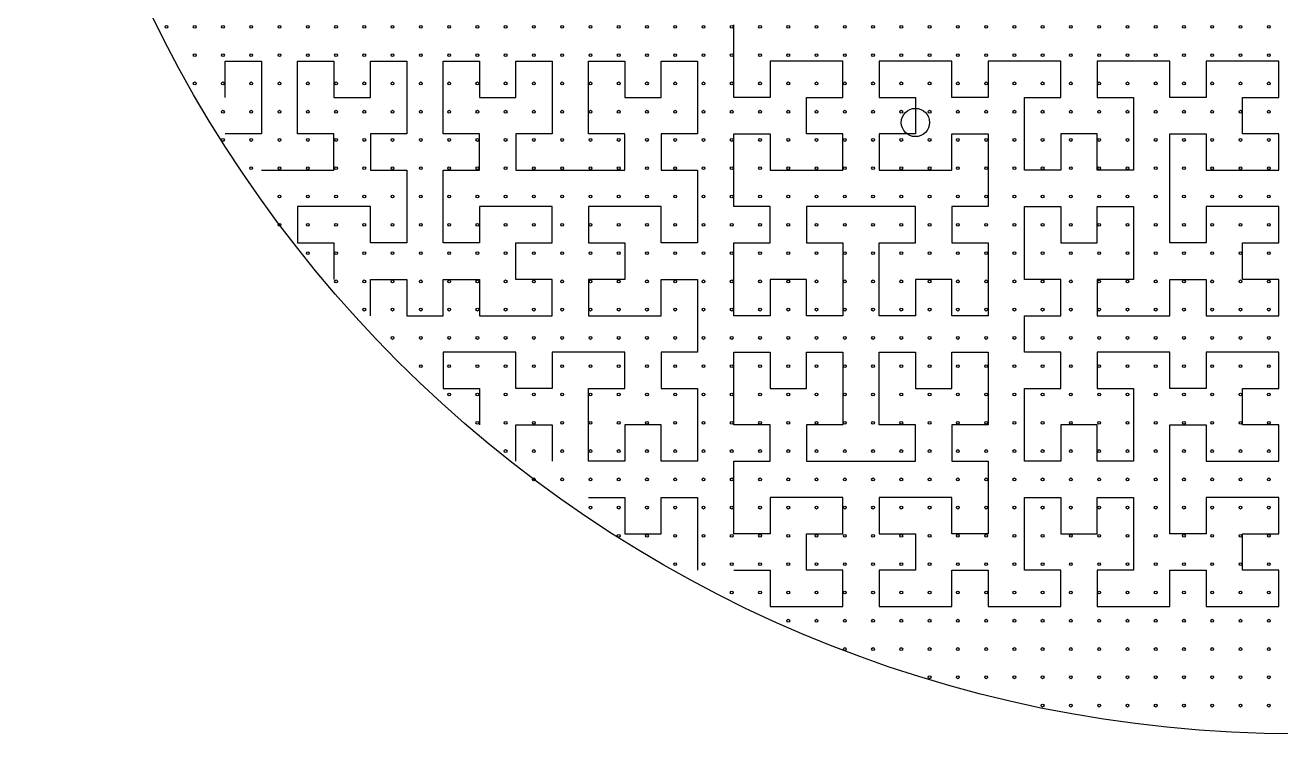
# Model space of a CAD drawing. Header units: metres. Extents: x -225 to 225, y -225 to 225.
# Drawn here: x -225 to -2.9, y -225 to -99.7 of the extents above; entities that cross this region are included whole.
import ezdxf

# ---------------------------------------------------------------- set-up
doc = ezdxf.new("R2010")
doc.units = ezdxf.units.M

msp = doc.modelspace()

# ---------------------------------------------------------------- linework, layer by layer
at = {"layer": 'CHANNELS'}
for p, q in [((-99.64, -106.07), (-99.64, -99.64)), ((-189.64, -112.5), (-189.64, -106.07)), ((-189.64, -106.07), (-183.21, -106.07)), ((-183.21, -106.07), (-183.21, -112.5)), ((-176.79, -112.5), (-176.79, -106.07)), ((-176.79, -106.07), (-170.36, -106.07)), ((-170.36, -106.07), (-170.36, -112.5)), ((-163.93, -112.5), (-163.93, -106.07)), ((-163.93, -106.07), (-157.5, -106.07)), ((-157.5, -106.07), (-157.5, -112.5)), ((-151.07, -112.5), (-151.07, -106.07)), ((-151.07, -106.07), (-144.64, -106.07)), ((-144.64, -106.07), (-144.64, -112.5)), ((-138.21, -112.5), (-138.21, -106.07)), ((-138.21, -106.07), (-131.79, -106.07)), ((-131.79, -106.07), (-131.79, -112.5)), ((-125.36, -112.5), (-125.36, -106.07)), ((-125.36, -106.07), (-118.93, -106.07)), ((-118.93, -106.07), (-118.93, -112.5)), ((-112.5, -112.5), (-112.5, -106.07)), ((-112.5, -106.07), (-106.07, -106.07)), ((-106.07, -106.07), (-106.07, -112.5)), ((-99.64, -112.5), (-99.64, -106.07)), ((-86.79, -106.07), (-93.21, -106.07)), ((-93.21, -106.07), (-93.21, -112.5)), ((-80.36, -106.07), (-86.79, -106.07)), ((-80.36, -112.5), (-80.36, -106.07)), ((-67.5, -106.07), (-73.93, -106.07)), ((-73.93, -106.07), (-73.93, -112.5)), ((-61.07, -106.07), (-67.5, -106.07)), ((-61.07, -112.5), (-61.07, -106.07)), ((-48.21, -106.07), (-54.64, -106.07)), ((-54.64, -106.07), (-54.64, -112.5)), ((-41.79, -106.07), (-48.21, -106.07)), ((-41.79, -112.5), (-41.79, -106.07)), ((-28.93, -106.07), (-35.36, -106.07)), ((-35.36, -106.07), (-35.36, -112.5)), ((-22.5, -106.07), (-28.93, -106.07)), ((-22.5, -112.5), (-22.5, -106.07)), ((-9.64, -106.07), (-16.07, -106.07)), ((-16.07, -106.07), (-16.07, -112.5)), ((-3.21, -106.07), (-9.64, -106.07)), ((-3.21, -112.5), (-3.21, -106.07)), ((-183.21, -112.5), (-183.21, -118.93)), ((-176.79, -118.93), (-176.79, -112.5)), ((-170.36, -112.5), (-163.93, -112.5)), ((-157.5, -112.5), (-157.5, -118.93)), ((-151.07, -118.93), (-151.07, -112.5)), ((-144.64, -112.5), (-138.21, -112.5)), ((-131.79, -112.5), (-131.79, -118.93)), ((-125.36, -118.93), (-125.36, -112.5)), ((-118.93, -112.5), (-112.5, -112.5)), ((-106.07, -112.5), (-106.07, -118.93)), ((-93.21, -112.5), (-99.64, -112.5)), ((-86.79, -118.93), (-86.79, -112.5)), ((-86.79, -112.5), (-80.36, -112.5)), ((-73.93, -112.5), (-67.5, -112.5)), ((-67.5, -112.5), (-67.5, -118.93)), ((-54.64, -112.5), (-61.07, -112.5)), ((-48.21, -118.93), (-48.21, -112.5)), ((-48.21, -112.5), (-41.79, -112.5)), ((-35.36, -112.5), (-28.93, -112.5)), ((-28.93, -112.5), (-28.93, -118.93)), ((-16.07, -112.5), (-22.5, -112.5)), ((-9.64, -118.93), (-9.64, -112.5)), ((-9.64, -112.5), (-3.21, -112.5)), ((-183.21, -118.93), (-189.64, -118.93)), ((-170.36, -118.93), (-176.79, -118.93)), ((-170.36, -125.36), (-170.36, -118.93)), ((-157.5, -118.93), (-163.93, -118.93)), ((-163.93, -118.93), (-163.93, -125.36)), ((-144.64, -118.93), (-151.07, -118.93)), ((-144.64, -125.36), (-144.64, -118.93)), ((-131.79, -118.93), (-138.21, -118.93)), ((-138.21, -118.93), (-138.21, -125.36)), ((-118.93, -118.93), (-125.36, -118.93)), ((-118.93, -125.36), (-118.93, -118.93)), ((-106.07, -118.93), (-112.5, -118.93)), ((-112.5, -118.93), (-112.5, -125.36)), ((-99.64, -125.36), (-99.64, -118.93)), ((-99.64, -118.93), (-93.21, -118.93)), ((-93.21, -118.93), (-93.21, -125.36)), ((-80.36, -118.93), (-86.79, -118.93)), ((-80.36, -125.36), (-80.36, -118.93)), ((-67.5, -118.93), (-73.93, -118.93)), ((-73.93, -118.93), (-73.93, -125.36)), ((-61.07, -125.36), (-61.07, -118.93)), ((-61.07, -118.93), (-54.64, -118.93)), ((-54.64, -118.93), (-54.64, -125.36)), ((-48.21, -125.36), (-48.21, -118.93)), ((-35.36, -118.93), (-41.79, -118.93)), ((-41.79, -118.93), (-41.79, -125.36)), ((-35.36, -125.36), (-35.36, -118.93)), ((-28.93, -118.93), (-28.93, -125.36)), ((-22.5, -125.36), (-22.5, -118.93)), ((-22.5, -118.93), (-16.07, -118.93)), ((-16.07, -118.93), (-16.07, -125.36)), ((-3.21, -118.93), (-9.64, -118.93)), ((-3.21, -125.36), (-3.21, -118.93)), ((-183.21, -125.36), (-176.79, -125.36)), ((-176.79, -125.36), (-170.36, -125.36)), ((-163.93, -125.36), (-157.5, -125.36)), ((-157.5, -125.36), (-157.5, -131.79)), ((-151.07, -131.79), (-151.07, -125.36)), ((-151.07, -125.36), (-144.64, -125.36)), ((-138.21, -125.36), (-131.79, -125.36)), ((-131.79, -125.36), (-125.36, -125.36)), ((-125.36, -125.36), (-118.93, -125.36)), ((-112.5, -125.36), (-106.07, -125.36)), ((-106.07, -125.36), (-106.07, -131.79)), ((-99.64, -131.79), (-99.64, -125.36)), ((-93.21, -125.36), (-86.79, -125.36)), ((-86.79, -125.36), (-80.36, -125.36)), ((-73.93, -125.36), (-67.5, -125.36)), ((-67.5, -125.36), (-61.07, -125.36)), ((-54.64, -125.36), (-54.64, -131.79)), ((-41.79, -125.36), (-48.21, -125.36)), ((-28.93, -125.36), (-35.36, -125.36)), ((-22.5, -131.79), (-22.5, -125.36)), ((-16.07, -125.36), (-9.64, -125.36)), ((-9.64, -125.36), (-3.21, -125.36)), ((-170.36, -131.79), (-176.79, -131.79)), ((-176.79, -131.79), (-176.79, -138.21)), ((-163.93, -131.79), (-170.36, -131.79)), ((-163.93, -138.21), (-163.93, -131.79)), ((-157.5, -131.79), (-157.5, -138.21)), ((-151.07, -138.21), (-151.07, -131.79)), ((-138.21, -131.79), (-144.64, -131.79)), ((-144.64, -131.79), (-144.64, -138.21)), ((-131.79, -131.79), (-138.21, -131.79)), ((-131.79, -138.21), (-131.79, -131.79)), ((-118.93, -131.79), (-125.36, -131.79)), ((-125.36, -131.79), (-125.36, -138.21)), ((-112.5, -131.79), (-118.93, -131.79)), ((-112.5, -138.21), (-112.5, -131.79)), ((-106.07, -131.79), (-106.07, -138.21)), ((-93.21, -131.79), (-99.64, -131.79)), ((-93.21, -138.21), (-93.21, -131.79)), ((-80.36, -131.79), (-86.79, -131.79)), ((-86.79, -131.79), (-86.79, -138.21)), ((-73.93, -131.79), (-80.36, -131.79)), ((-67.5, -131.79), (-73.93, -131.79)), ((-67.5, -138.21), (-67.5, -131.79)), ((-54.64, -131.79), (-61.07, -131.79)), ((-61.07, -131.79), (-61.07, -138.21)), ((-48.21, -138.21), (-48.21, -131.79)), ((-48.21, -131.79), (-41.79, -131.79)), ((-41.79, -131.79), (-41.79, -138.21)), ((-35.36, -138.21), (-35.36, -131.79)), ((-35.36, -131.79), (-28.93, -131.79)), ((-28.93, -131.79), (-28.93, -138.21)), ((-22.5, -138.21), (-22.5, -131.79)), ((-9.64, -131.79), (-16.07, -131.79)), ((-16.07, -131.79), (-16.07, -138.21)), ((-3.21, -131.79), (-9.64, -131.79)), ((-3.21, -138.21), (-3.21, -131.79)), ((-176.79, -138.21), (-170.36, -138.21)), ((-170.36, -138.21), (-170.36, -144.64)), ((-157.5, -138.21), (-163.93, -138.21)), ((-144.64, -138.21), (-151.07, -138.21)), ((-138.21, -144.64), (-138.21, -138.21)), ((-138.21, -138.21), (-131.79, -138.21)), ((-125.36, -138.21), (-118.93, -138.21)), ((-118.93, -138.21), (-118.93, -144.64)), ((-106.07, -138.21), (-112.5, -138.21)), ((-99.64, -144.64), (-99.64, -138.21)), ((-99.64, -138.21), (-93.21, -138.21)), ((-86.79, -138.21), (-80.36, -138.21)), ((-80.36, -138.21), (-80.36, -144.64)), ((-73.93, -144.64), (-73.93, -138.21)), ((-73.93, -138.21), (-67.5, -138.21)), ((-61.07, -138.21), (-54.64, -138.21)), ((-54.64, -138.21), (-54.64, -144.64)), ((-48.21, -144.64), (-48.21, -138.21)), ((-41.79, -138.21), (-35.36, -138.21)), ((-28.93, -138.21), (-28.93, -144.64)), ((-16.07, -138.21), (-22.5, -138.21)), ((-9.64, -144.64), (-9.64, -138.21)), ((-9.64, -138.21), (-3.21, -138.21)), ((-163.93, -151.07), (-163.93, -144.64)), ((-163.93, -144.64), (-157.5, -144.64)), ((-157.5, -144.64), (-157.5, -151.07)), ((-151.07, -151.07), (-151.07, -144.64)), ((-151.07, -144.64), (-144.64, -144.64)), ((-144.64, -144.64), (-144.64, -151.07)), ((-131.79, -144.64), (-138.21, -144.64)), ((-131.79, -151.07), (-131.79, -144.64)), ((-118.93, -144.64), (-125.36, -144.64)), ((-125.36, -144.64), (-125.36, -151.07)), ((-112.5, -151.07), (-112.5, -144.64)), ((-112.5, -144.64), (-106.07, -144.64)), ((-106.07, -144.64), (-106.07, -151.07)), ((-99.64, -151.07), (-99.64, -144.64)), ((-86.79, -144.64), (-93.21, -144.64)), ((-93.21, -144.64), (-93.21, -151.07)), ((-86.79, -151.07), (-86.79, -144.64)), ((-80.36, -144.64), (-80.36, -151.07)), ((-73.93, -151.07), (-73.93, -144.64)), ((-61.07, -144.64), (-67.5, -144.64)), ((-67.5, -144.64), (-67.5, -151.07)), ((-61.07, -151.07), (-61.07, -144.64)), ((-54.64, -144.64), (-54.64, -151.07)), ((-41.79, -144.64), (-48.21, -144.64)), ((-41.79, -151.07), (-41.79, -144.64)), ((-28.93, -144.64), (-35.36, -144.64)), ((-35.36, -144.64), (-35.36, -151.07)), ((-22.5, -151.07), (-22.5, -144.64)), ((-22.5, -144.64), (-16.07, -144.64)), ((-16.07, -144.64), (-16.07, -151.07)), ((-3.21, -144.64), (-9.64, -144.64)), ((-3.21, -151.07), (-3.21, -144.64)), ((-157.5, -151.07), (-151.07, -151.07)), ((-144.64, -151.07), (-138.21, -151.07)), ((-138.21, -151.07), (-131.79, -151.07)), ((-125.36, -151.07), (-118.93, -151.07)), ((-118.93, -151.07), (-112.5, -151.07)), ((-106.07, -151.07), (-106.07, -157.5)), ((-93.21, -151.07), (-99.64, -151.07)), ((-80.36, -151.07), (-86.79, -151.07)), ((-67.5, -151.07), (-73.93, -151.07)), ((-54.64, -151.07), (-61.07, -151.07)), ((-48.21, -157.5), (-48.21, -151.07)), ((-48.21, -151.07), (-41.79, -151.07)), ((-35.36, -151.07), (-28.93, -151.07)), ((-28.93, -151.07), (-22.5, -151.07)), ((-16.07, -151.07), (-9.64, -151.07)), ((-9.64, -151.07), (-3.21, -151.07)), ((-144.64, -157.5), (-151.07, -157.5)), ((-151.07, -157.5), (-151.07, -163.93)), ((-138.21, -157.5), (-144.64, -157.5)), ((-138.21, -163.93), (-138.21, -157.5)), ((-125.36, -157.5), (-131.79, -157.5)), ((-131.79, -157.5), (-131.79, -163.93)), ((-118.93, -157.5), (-125.36, -157.5)), ((-118.93, -163.93), (-118.93, -157.5)), ((-106.07, -157.5), (-112.5, -157.5)), ((-112.5, -157.5), (-112.5, -163.93)), ((-99.64, -163.93), (-99.64, -157.5)), ((-99.64, -157.5), (-93.21, -157.5)), ((-93.21, -157.5), (-93.21, -163.93)), ((-86.79, -163.93), (-86.79, -157.5)), ((-86.79, -157.5), (-80.36, -157.5)), ((-80.36, -157.5), (-80.36, -163.93)), ((-73.93, -163.93), (-73.93, -157.5)), ((-73.93, -157.5), (-67.5, -157.5)), ((-67.5, -157.5), (-67.5, -163.93)), ((-61.07, -163.93), (-61.07, -157.5)), ((-61.07, -157.5), (-54.64, -157.5)), ((-54.64, -157.5), (-54.64, -163.93)), ((-41.79, -157.5), (-48.21, -157.5)), ((-41.79, -163.93), (-41.79, -157.5)), ((-28.93, -157.5), (-35.36, -157.5)), ((-35.36, -157.5), (-35.36, -163.93)), ((-22.5, -157.5), (-28.93, -157.5)), ((-22.5, -163.93), (-22.5, -157.5)), ((-9.64, -157.5), (-16.07, -157.5)), ((-16.07, -157.5), (-16.07, -163.93)), ((-3.21, -157.5), (-9.64, -157.5)), ((-3.21, -163.93), (-3.21, -157.5)), ((-151.07, -163.93), (-144.64, -163.93)), ((-144.64, -163.93), (-144.64, -170.36)), ((-131.79, -163.93), (-138.21, -163.93)), ((-125.36, -170.36), (-125.36, -163.93)), ((-125.36, -163.93), (-118.93, -163.93)), ((-112.5, -163.93), (-106.07, -163.93)), ((-106.07, -163.93), (-106.07, -170.36)), ((-99.64, -170.36), (-99.64, -163.93)), ((-93.21, -163.93), (-86.79, -163.93)), ((-80.36, -163.93), (-80.36, -170.36)), ((-73.93, -170.36), (-73.93, -163.93)), ((-67.5, -163.93), (-61.07, -163.93)), ((-54.64, -163.93), (-54.64, -170.36)), ((-48.21, -170.36), (-48.21, -163.93)), ((-48.21, -163.93), (-41.79, -163.93)), ((-35.36, -163.93), (-28.93, -163.93)), ((-28.93, -163.93), (-28.93, -170.36)), ((-16.07, -163.93), (-22.5, -163.93)), ((-9.64, -170.36), (-9.64, -163.93)), ((-9.64, -163.93), (-3.21, -163.93)), ((-138.21, -176.79), (-138.21, -170.36)), ((-138.21, -170.36), (-131.79, -170.36)), ((-131.79, -170.36), (-131.79, -176.79)), ((-125.36, -176.79), (-125.36, -170.36)), ((-112.5, -170.36), (-118.93, -170.36)), ((-118.93, -170.36), (-118.93, -176.79)), ((-112.5, -176.79), (-112.5, -170.36)), ((-106.07, -170.36), (-106.07, -176.79)), ((-93.21, -170.36), (-99.64, -170.36)), ((-93.21, -176.79), (-93.21, -170.36)), ((-80.36, -170.36), (-86.79, -170.36)), ((-86.79, -170.36), (-86.79, -176.79)), ((-67.5, -170.36), (-73.93, -170.36)), ((-67.5, -176.79), (-67.5, -170.36)), ((-54.64, -170.36), (-61.07, -170.36)), ((-61.07, -170.36), (-61.07, -176.79)), ((-48.21, -176.79), (-48.21, -170.36)), ((-35.36, -170.36), (-41.79, -170.36)), ((-41.79, -170.36), (-41.79, -176.79)), ((-35.36, -176.79), (-35.36, -170.36)), ((-28.93, -170.36), (-28.93, -176.79)), ((-22.5, -176.79), (-22.5, -170.36)), ((-22.5, -170.36), (-16.07, -170.36)), ((-16.07, -170.36), (-16.07, -176.79)), ((-3.21, -170.36), (-9.64, -170.36)), ((-3.21, -176.79), (-3.21, -170.36)), ((-118.93, -176.79), (-125.36, -176.79)), ((-106.07, -176.79), (-112.5, -176.79)), ((-99.64, -183.21), (-99.64, -176.79)), ((-99.64, -176.79), (-93.21, -176.79)), ((-86.79, -176.79), (-80.36, -176.79)), ((-80.36, -176.79), (-73.93, -176.79)), ((-73.93, -176.79), (-67.5, -176.79)), ((-61.07, -176.79), (-54.64, -176.79)), ((-54.64, -176.79), (-54.64, -183.21)), ((-41.79, -176.79), (-48.21, -176.79)), ((-28.93, -176.79), (-35.36, -176.79)), ((-22.5, -183.21), (-22.5, -176.79)), ((-16.07, -176.79), (-9.64, -176.79)), ((-9.64, -176.79), (-3.21, -176.79)), ((-125.36, -183.21), (-118.93, -183.21)), ((-118.93, -183.21), (-118.93, -189.64)), ((-112.5, -189.64), (-112.5, -183.21)), ((-112.5, -183.21), (-106.07, -183.21)), ((-106.07, -183.21), (-106.07, -189.64)), ((-99.64, -189.64), (-99.64, -183.21)), ((-86.79, -183.21), (-93.21, -183.21)), ((-93.21, -183.21), (-93.21, -189.64)), ((-80.36, -183.21), (-86.79, -183.21)), ((-80.36, -189.64), (-80.36, -183.21)), ((-67.5, -183.21), (-73.93, -183.21)), ((-73.93, -183.21), (-73.93, -189.64)), ((-61.07, -183.21), (-67.5, -183.21)), ((-61.07, -189.64), (-61.07, -183.21)), ((-54.64, -183.21), (-54.64, -189.64)), ((-48.21, -189.64), (-48.21, -183.21)), ((-48.21, -183.21), (-41.79, -183.21)), ((-41.79, -183.21), (-41.79, -189.64)), ((-35.36, -189.64), (-35.36, -183.21)), ((-35.36, -183.21), (-28.93, -183.21)), ((-28.93, -183.21), (-28.93, -189.64)), ((-22.5, -189.64), (-22.5, -183.21)), ((-9.64, -183.21), (-16.07, -183.21)), ((-16.07, -183.21), (-16.07, -189.64)), ((-3.21, -183.21), (-9.64, -183.21)), ((-3.21, -189.64), (-3.21, -183.21)), ((-118.93, -189.64), (-112.5, -189.64)), ((-106.07, -189.64), (-106.07, -196.07)), ((-93.21, -189.64), (-99.64, -189.64)), ((-86.79, -196.07), (-86.79, -189.64)), ((-86.79, -189.64), (-80.36, -189.64)), ((-73.93, -189.64), (-67.5, -189.64)), ((-67.5, -189.64), (-67.5, -196.07)), ((-54.64, -189.64), (-61.07, -189.64)), ((-48.21, -196.07), (-48.21, -189.64)), ((-41.79, -189.64), (-35.36, -189.64)), ((-28.93, -189.64), (-28.93, -196.07)), ((-16.07, -189.64), (-22.5, -189.64)), ((-9.64, -196.07), (-9.64, -189.64)), ((-9.64, -189.64), (-3.21, -189.64)), ((-99.64, -196.07), (-93.21, -196.07)), ((-93.21, -196.07), (-93.21, -202.5)), ((-80.36, -196.07), (-86.79, -196.07)), ((-80.36, -202.5), (-80.36, -196.07)), ((-67.5, -196.07), (-73.93, -196.07)), ((-73.93, -196.07), (-73.93, -202.5)), ((-61.07, -202.5), (-61.07, -196.07)), ((-61.07, -196.07), (-54.64, -196.07)), ((-54.64, -196.07), (-54.64, -202.5)), ((-41.79, -196.07), (-48.21, -196.07)), ((-41.79, -202.5), (-41.79, -196.07)), ((-28.93, -196.07), (-35.36, -196.07)), ((-35.36, -196.07), (-35.36, -202.5)), ((-22.5, -202.5), (-22.5, -196.07)), ((-22.5, -196.07), (-16.07, -196.07)), ((-16.07, -196.07), (-16.07, -202.5)), ((-3.21, -196.07), (-9.64, -196.07)), ((-3.21, -202.5), (-3.21, -196.07)), ((-93.21, -202.5), (-86.79, -202.5)), ((-86.79, -202.5), (-80.36, -202.5)), ((-73.93, -202.5), (-67.5, -202.5)), ((-67.5, -202.5), (-61.07, -202.5)), ((-54.64, -202.5), (-48.21, -202.5)), ((-48.21, -202.5), (-41.79, -202.5)), ((-35.36, -202.5), (-28.93, -202.5)), ((-28.93, -202.5), (-22.5, -202.5)), ((-16.07, -202.5), (-9.64, -202.5)), ((-9.64, -202.5), (-3.21, -202.5))]:
    msp.add_line(p, q, dxfattribs=at)
at = {"layer": 'DIAMOND_ISLANDS'}
msp.add_circle((-67.5, -116.91), 2.5, dxfattribs=at)
at = {"layer": 'HEAT_PIPES'}
for centre in [(-200, -100), (-195, -100), (-190, -100), (-185, -100), (-180, -100), (-175, -100), (-170, -100), (-165, -100), (-160, -100), (-155, -100), (-150, -100), (-145, -100), (-140, -100), (-135, -100), (-130, -100), (-125, -100), (-120, -100), (-115, -100), (-110, -100), (-105, -100), (-100, -100), (-95, -100), (-90, -100), (-85, -100), (-80, -100), (-75, -100), (-70, -100), (-65, -100), (-60, -100), (-55, -100), (-50, -100), (-45, -100), (-40, -100), (-35, -100), (-30, -100), (-25, -100), (-20, -100), (-15, -100), (-10, -100), (-5, -100), (-195, -105), (-190, -105), (-185, -105), (-180, -105), (-175, -105), (-170, -105), (-165, -105), (-160, -105), (-155, -105), (-150, -105), (-145, -105), (-140, -105), (-135, -105), (-130, -105), (-125, -105), (-120, -105), (-115, -105), (-110, -105), (-105, -105), (-100, -105), (-95, -105), (-90, -105), (-85, -105), (-80, -105), (-75, -105), (-70, -105), (-65, -105), (-60, -105), (-55, -105), (-50, -105), (-45, -105), (-40, -105), (-35, -105), (-30, -105), (-25, -105), (-20, -105), (-15, -105), (-10, -105), (-5, -105), (-195, -110), (-190, -110), (-185, -110), (-180, -110), (-175, -110), (-170, -110), (-165, -110), (-160, -110), (-155, -110), (-150, -110), (-145, -110), (-140, -110), (-135, -110), (-130, -110), (-125, -110), (-120, -110), (-115, -110), (-110, -110), (-105, -110), (-100, -110), (-95, -110), (-90, -110), (-85, -110), (-80, -110), (-75, -110), (-70, -110), (-65, -110), (-60, -110), (-55, -110), (-50, -110), (-45, -110), (-40, -110), (-35, -110), (-30, -110), (-25, -110), (-20, -110), (-15, -110), (-10, -110), (-5, -110), (-190, -115), (-185, -115), (-180, -115), (-175, -115), (-170, -115), (-165, -115), (-160, -115), (-155, -115), (-150, -115), (-145, -115), (-140, -115), (-135, -115), (-130, -115), (-125, -115), (-120, -115), (-115, -115), (-110, -115), (-105, -115), (-100, -115), (-95, -115), (-90, -115), (-85, -115), (-80, -115), (-75, -115), (-70, -115), (-65, -115), (-60, -115), (-55, -115), (-50, -115), (-45, -115), (-40, -115), (-35, -115), (-30, -115), (-25, -115), (-20, -115), (-15, -115), (-10, -115), (-5, -115), (-190, -120), (-185, -120), (-180, -120), (-175, -120), (-170, -120), (-165, -120), (-160, -120), (-155, -120), (-150, -120), (-145, -120), (-140, -120), (-135, -120), (-130, -120), (-125, -120), (-120, -120), (-115, -120), (-110, -120), (-105, -120), (-100, -120), (-95, -120), (-90, -120), (-85, -120), (-80, -120), (-75, -120), (-70, -120), (-65, -120), (-60, -120), (-55, -120), (-50, -120), (-45, -120), (-40, -120), (-35, -120), (-30, -120), (-25, -120), (-20, -120), (-15, -120), (-10, -120), (-5, -120), (-185, -125), (-180, -125), (-175, -125), (-170, -125), (-165, -125), (-160, -125), (-155, -125), (-150, -125), (-145, -125), (-140, -125), (-135, -125), (-130, -125), (-125, -125), (-120, -125), (-115, -125), (-110, -125), (-105, -125), (-100, -125), (-95, -125), (-90, -125), (-85, -125), (-80, -125), (-75, -125), (-70, -125), (-65, -125), (-60, -125), (-55, -125), (-50, -125), (-45, -125), (-40, -125), (-35, -125), (-30, -125), (-25, -125), (-20, -125), (-15, -125), (-10, -125), (-5, -125), (-180, -130), (-175, -130), (-170, -130), (-165, -130), (-160, -130), (-155, -130), (-150, -130), (-145, -130), (-140, -130), (-135, -130), (-130, -130), (-125, -130), (-120, -130), (-115, -130), (-110, -130), (-105, -130), (-100, -130), (-95, -130), (-90, -130), (-85, -130), (-80, -130), (-75, -130), (-70, -130), (-65, -130), (-60, -130), (-55, -130), (-50, -130), (-45, -130), (-40, -130), (-35, -130), (-30, -130), (-25, -130), (-20, -130), (-15, -130), (-10, -130), (-5, -130), (-180, -135), (-175, -135), (-170, -135), (-165, -135), (-160, -135), (-155, -135), (-150, -135), (-145, -135), (-140, -135), (-135, -135), (-130, -135), (-125, -135), (-120, -135), (-115, -135), (-110, -135), (-105, -135), (-100, -135), (-95, -135), (-90, -135), (-85, -135), (-80, -135), (-75, -135), (-70, -135), (-65, -135), (-60, -135), (-55, -135), (-50, -135), (-45, -135), (-40, -135), (-35, -135), (-30, -135), (-25, -135), (-20, -135), (-15, -135), (-10, -135), (-5, -135), (-175, -140), (-170, -140), (-165, -140), (-160, -140), (-155, -140), (-150, -140), (-145, -140), (-140, -140), (-135, -140), (-130, -140), (-125, -140), (-120, -140), (-115, -140), (-110, -140), (-105, -140), (-100, -140), (-95, -140), (-90, -140), (-85, -140), (-80, -140), (-75, -140), (-70, -140), (-65, -140), (-60, -140), (-55, -140), (-50, -140), (-45, -140), (-40, -140), (-35, -140), (-30, -140), (-25, -140), (-20, -140), (-15, -140), (-10, -140), (-5, -140), (-170, -145), (-165, -145), (-160, -145), (-155, -145), (-150, -145), (-145, -145), (-140, -145), (-135, -145), (-130, -145), (-125, -145), (-120, -145), (-115, -145), (-110, -145), (-105, -145), (-100, -145), (-95, -145), (-90, -145), (-85, -145), (-80, -145), (-75, -145), (-70, -145), (-65, -145), (-60, -145), (-55, -145), (-50, -145), (-45, -145), (-40, -145), (-35, -145), (-30, -145), (-25, -145), (-20, -145), (-15, -145), (-10, -145), (-5, -145), (-165, -150), (-160, -150), (-155, -150), (-150, -150), (-145, -150), (-140, -150), (-135, -150), (-130, -150), (-125, -150), (-120, -150), (-115, -150), (-110, -150), (-105, -150), (-100, -150), (-95, -150), (-90, -150), (-85, -150), (-80, -150), (-75, -150), (-70, -150), (-65, -150), (-60, -150), (-55, -150), (-50, -150), (-45, -150), (-40, -150), (-35, -150), (-30, -150), (-25, -150), (-20, -150), (-15, -150), (-10, -150), (-5, -150), (-160, -155), (-155, -155), (-150, -155), (-145, -155), (-140, -155), (-135, -155), (-130, -155), (-125, -155), (-120, -155), (-115, -155), (-110, -155), (-105, -155), (-100, -155), (-95, -155), (-90, -155), (-85, -155), (-80, -155), (-75, -155), (-70, -155), (-65, -155), (-60, -155), (-55, -155), (-50, -155), (-45, -155), (-40, -155), (-35, -155), (-30, -155), (-25, -155), (-20, -155), (-15, -155), (-10, -155), (-5, -155), (-155, -160), (-150, -160), (-145, -160), (-140, -160), (-135, -160), (-130, -160), (-125, -160), (-120, -160), (-115, -160), (-110, -160), (-105, -160), (-100, -160), (-95, -160), (-90, -160), (-85, -160), (-80, -160), (-75, -160), (-70, -160), (-65, -160), (-60, -160), (-55, -160), (-50, -160), (-45, -160), (-40, -160), (-35, -160), (-30, -160), (-25, -160), (-20, -160), (-15, -160), (-10, -160), (-5, -160), (-150, -165), (-145, -165), (-140, -165), (-135, -165), (-130, -165), (-125, -165), (-120, -165), (-115, -165), (-110, -165), (-105, -165), (-100, -165), (-95, -165), (-90, -165), (-85, -165), (-80, -165), (-75, -165), (-70, -165), (-65, -165), (-60, -165), (-55, -165), (-50, -165), (-45, -165), (-40, -165), (-35, -165), (-30, -165), (-25, -165), (-20, -165), (-15, -165), (-10, -165), (-5, -165), (-145, -170), (-140, -170), (-135, -170), (-130, -170), (-125, -170), (-120, -170), (-115, -170), (-110, -170), (-105, -170), (-100, -170), (-95, -170), (-90, -170), (-85, -170), (-80, -170), (-75, -170), (-70, -170), (-65, -170), (-60, -170), (-55, -170), (-50, -170), (-45, -170), (-40, -170), (-35, -170), (-30, -170), (-25, -170), (-20, -170), (-15, -170), (-10, -170), (-5, -170), (-140, -175), (-135, -175), (-130, -175), (-125, -175), (-120, -175), (-115, -175), (-110, -175), (-105, -175), (-100, -175), (-95, -175), (-90, -175), (-85, -175), (-80, -175), (-75, -175), (-70, -175), (-65, -175), (-60, -175), (-55, -175), (-50, -175), (-45, -175), (-40, -175), (-35, -175), (-30, -175), (-25, -175), (-20, -175), (-15, -175), (-10, -175), (-5, -175), (-135, -180), (-130, -180), (-125, -180), (-120, -180), (-115, -180), (-110, -180), (-105, -180), (-100, -180), (-95, -180), (-90, -180), (-85, -180), (-80, -180), (-75, -180), (-70, -180), (-65, -180), (-60, -180), (-55, -180), (-50, -180), (-45, -180), (-40, -180), (-35, -180), (-30, -180), (-25, -180), (-20, -180), (-15, -180), (-10, -180), (-5, -180), (-125, -185), (-120, -185), (-115, -185), (-110, -185), (-105, -185), (-100, -185), (-95, -185), (-90, -185), (-85, -185), (-80, -185), (-75, -185), (-70, -185), (-65, -185), (-60, -185), (-55, -185), (-50, -185), (-45, -185), (-40, -185), (-35, -185), (-30, -185), (-25, -185), (-20, -185), (-15, -185), (-10, -185), (-5, -185), (-120, -190), (-115, -190), (-110, -190), (-105, -190), (-100, -190), (-95, -190), (-90, -190), (-85, -190), (-80, -190), (-75, -190), (-70, -190), (-65, -190), (-60, -190), (-55, -190), (-50, -190), (-45, -190), (-40, -190), (-35, -190), (-30, -190), (-25, -190), (-20, -190), (-15, -190), (-10, -190), (-5, -190), (-110, -195), (-105, -195), (-100, -195), (-95, -195), (-90, -195), (-85, -195), (-80, -195), (-75, -195), (-70, -195), (-65, -195), (-60, -195), (-55, -195), (-50, -195), (-45, -195), (-40, -195), (-35, -195), (-30, -195), (-25, -195), (-20, -195), (-15, -195), (-10, -195), (-5, -195), (-100, -200), (-95, -200), (-90, -200), (-85, -200), (-80, -200), (-75, -200), (-70, -200), (-65, -200), (-60, -200), (-55, -200), (-50, -200), (-45, -200), (-40, -200), (-35, -200), (-30, -200), (-25, -200), (-20, -200), (-15, -200), (-10, -200), (-5, -200), (-90, -205), (-85, -205), (-80, -205), (-75, -205), (-70, -205), (-65, -205), (-60, -205), (-55, -205), (-50, -205), (-45, -205), (-40, -205), (-35, -205), (-30, -205), (-25, -205), (-20, -205), (-15, -205), (-10, -205), (-5, -205), (-80, -210), (-75, -210), (-70, -210), (-65, -210), (-60, -210), (-55, -210), (-50, -210), (-45, -210), (-40, -210), (-35, -210), (-30, -210), (-25, -210), (-20, -210), (-15, -210), (-10, -210), (-5, -210), (-65, -215), (-60, -215), (-55, -215), (-50, -215), (-45, -215), (-40, -215), (-35, -215), (-30, -215), (-25, -215), (-20, -215), (-15, -215), (-10, -215), (-5, -215), (-45, -220), (-40, -220), (-35, -220), (-30, -220), (-25, -220), (-20, -220), (-15, -220), (-10, -220), (-5, -220)]:
    msp.add_circle(centre, 0.25, dxfattribs=at)
at = {"layer": 'WAFER_OUTLINE'}
msp.add_circle((0, 0), 225, dxfattribs=at)

doc.saveas('drawing.dxf')
